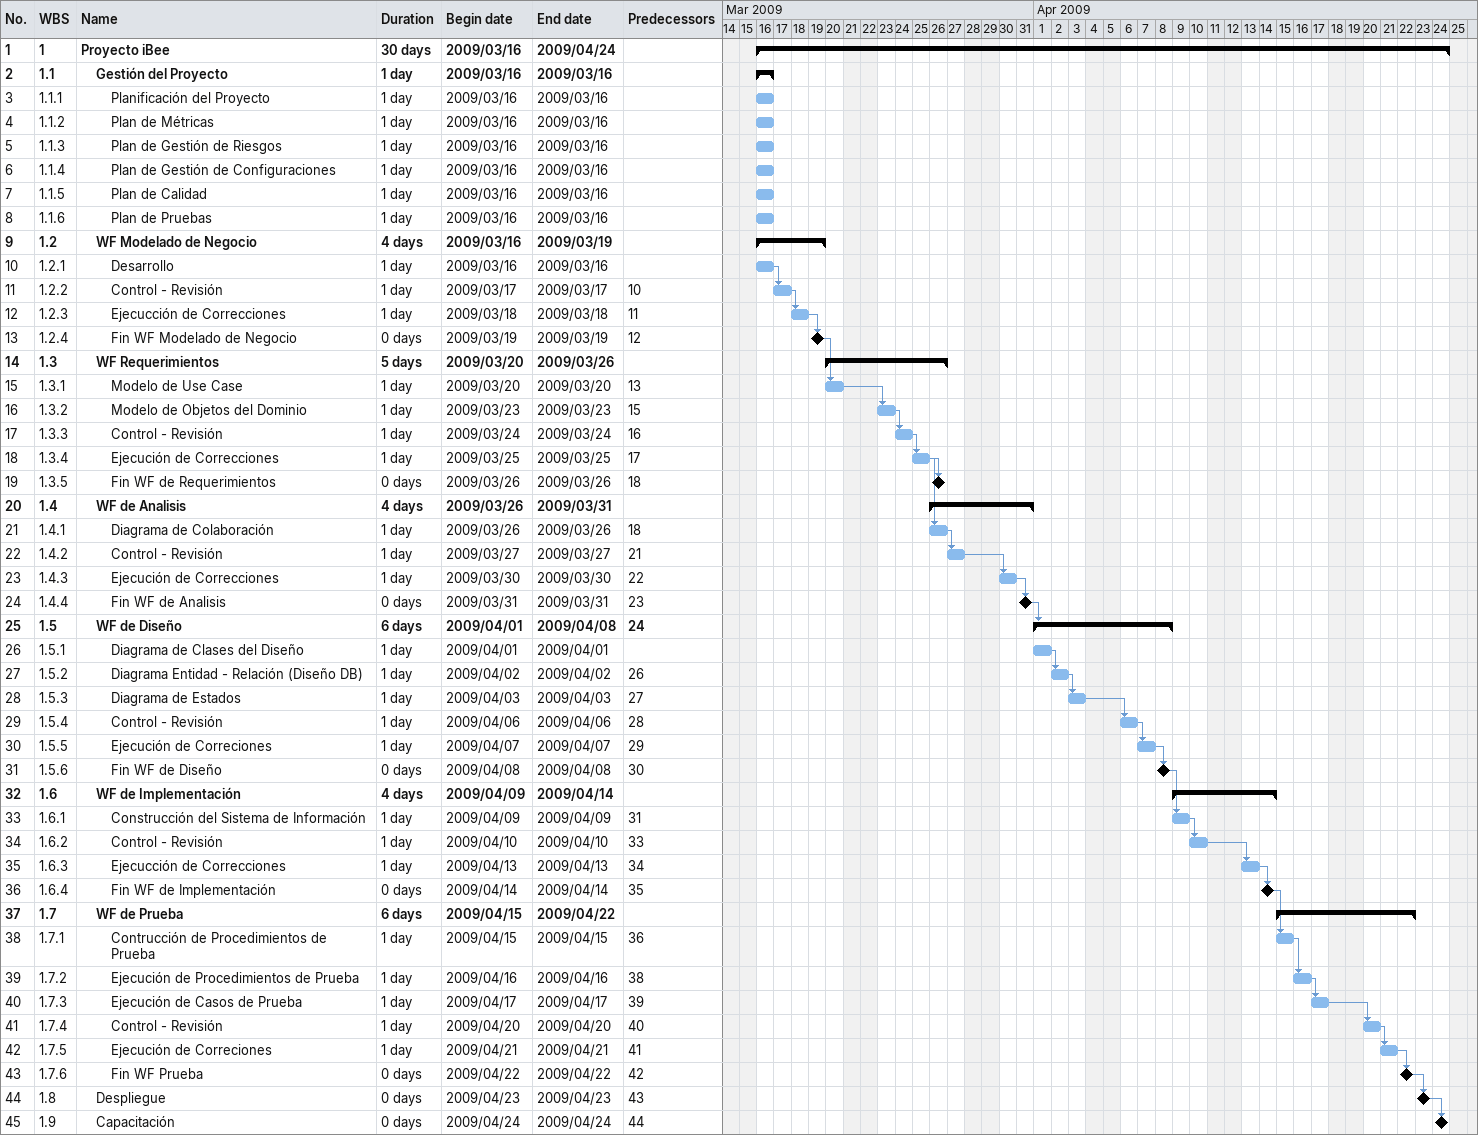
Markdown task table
| ID | WBS | Task | Duration | Start | Finish | Predecessors |
|---|---|---|---|---|---|---|
| 1 | 1 | **Proyecto iBee** | 30d | 2009-03-16 | 2009-04-24 |  |
| 2 | 1.1 | **Gestión del Proyecto** | 1d | 2009-03-16 | 2009-03-16 |  |
| 3 | 1.1.1 | Planificación del Proyecto | 1d | 2009-03-16 | 2009-03-16 |  |
| 4 | 1.1.2 | Plan de Métricas | 1d | 2009-03-16 | 2009-03-16 |  |
| 5 | 1.1.3 | Plan de Gestión de Riesgos | 1d | 2009-03-16 | 2009-03-16 |  |
| 6 | 1.1.4 | Plan de Gestión de Configuraciones | 1d | 2009-03-16 | 2009-03-16 |  |
| 7 | 1.1.5 | Plan de Calidad | 1d | 2009-03-16 | 2009-03-16 |  |
| 8 | 1.1.6 | Plan de Pruebas | 1d | 2009-03-16 | 2009-03-16 |  |
| 9 | 1.2 | **WF Modelado de Negocio** | 4d | 2009-03-16 | 2009-03-19 |  |
| 10 | 1.2.1 | Desarrollo | 1d | 2009-03-16 | 2009-03-16 |  |
| 11 | 1.2.2 | Control - Revisión | 1d | 2009-03-17 | 2009-03-17 | 10 |
| 12 | 1.2.3 | Ejecucción de Correcciones | 1d | 2009-03-18 | 2009-03-18 | 11 |
| 13 | 1.2.4 | Fin WF Modelado de Negocio | 0d | 2009-03-19 | 2009-03-19 | 12 |
| 14 | 1.3 | **WF Requerimientos** | 5d | 2009-03-20 | 2009-03-26 |  |
| 15 | 1.3.1 | Modelo de Use Case | 1d | 2009-03-20 | 2009-03-20 | 13 |
| 16 | 1.3.2 | Modelo de Objetos del Dominio | 1d | 2009-03-23 | 2009-03-23 | 15 |
| 17 | 1.3.3 | Control - Revisión | 1d | 2009-03-24 | 2009-03-24 | 16 |
| 18 | 1.3.4 | Ejecución de Correcciones | 1d | 2009-03-25 | 2009-03-25 | 17 |
| 19 | 1.3.5 | Fin WF de Requerimientos | 0d | 2009-03-26 | 2009-03-26 | 18 |
| 20 | 1.4 | **WF de Analisis** | 4d | 2009-03-26 | 2009-03-31 |  |
| 21 | 1.4.1 | Diagrama de Colaboración | 1d | 2009-03-26 | 2009-03-26 | 18 |
| 22 | 1.4.2 | Control - Revisión | 1d | 2009-03-27 | 2009-03-27 | 21 |
| 23 | 1.4.3 | Ejecución de Correcciones | 1d | 2009-03-30 | 2009-03-30 | 22 |
| 24 | 1.4.4 | Fin WF de Analisis | 0d | 2009-03-31 | 2009-03-31 | 23 |
| 25 | 1.5 | **WF de Diseño** | 6d | 2009-04-01 | 2009-04-08 | 24 |
| 26 | 1.5.1 | Diagrama de Clases del Diseño | 1d | 2009-04-01 | 2009-04-01 |  |
| 27 | 1.5.2 | Diagrama Entidad - Relación (Diseño DB) | 1d | 2009-04-02 | 2009-04-02 | 26 |
| 28 | 1.5.3 | Diagrama de Estados | 1d | 2009-04-03 | 2009-04-03 | 27 |
| 29 | 1.5.4 | Control - Revisión | 1d | 2009-04-06 | 2009-04-06 | 28 |
| 30 | 1.5.5 | Ejecución de Correciones | 1d | 2009-04-07 | 2009-04-07 | 29 |
| 31 | 1.5.6 | Fin WF de Diseño | 0d | 2009-04-08 | 2009-04-08 | 30 |
| 32 | 1.6 | **WF de Implementación** | 4d | 2009-04-09 | 2009-04-14 |  |
| 33 | 1.6.1 | Construcción del Sistema de Información | 1d | 2009-04-09 | 2009-04-09 | 31 |
| 34 | 1.6.2 | Control - Revisión | 1d | 2009-04-10 | 2009-04-10 | 33 |
| 35 | 1.6.3 | Ejecucción de Correcciones | 1d | 2009-04-13 | 2009-04-13 | 34 |
| 36 | 1.6.4 | Fin WF de Implementación | 0d | 2009-04-14 | 2009-04-14 | 35 |
| 37 | 1.7 | **WF de Prueba** | 6d | 2009-04-15 | 2009-04-22 |  |
| 38 | 1.7.1 | Contrucción de Procedimientos de Prueba | 1d | 2009-04-15 | 2009-04-15 | 36 |
| 39 | 1.7.2 | Ejecución de Procedimientos de Prueba | 1d | 2009-04-16 | 2009-04-16 | 38 |
| 40 | 1.7.3 | Ejecución de Casos de Prueba | 1d | 2009-04-17 | 2009-04-17 | 39 |
| 41 | 1.7.4 | Control - Revisión | 1d | 2009-04-20 | 2009-04-20 | 40 |
| 42 | 1.7.5 | Ejecución de Correciones | 1d | 2009-04-21 | 2009-04-21 | 41 |
| 43 | 1.7.6 | Fin WF Prueba | 0d | 2009-04-22 | 2009-04-22 | 42 |
| 44 | 1.8 | Despliegue | 0d | 2009-04-23 | 2009-04-23 | 43 |
| 45 | 1.9 | Capacitación | 0d | 2009-04-24 | 2009-04-24 | 44 |
